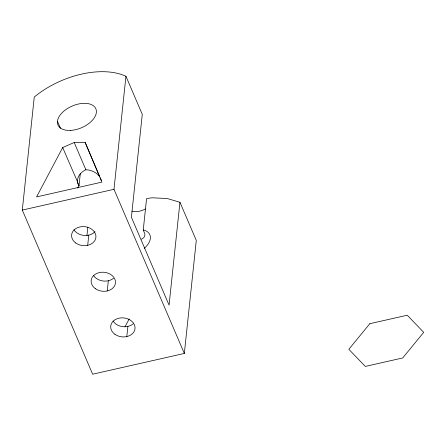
<?xml version="1.0" encoding="UTF-8"?>
<svg xmlns="http://www.w3.org/2000/svg" width="446" height="446" viewBox="0 0 446 446"><rect width="100%" height="100%" fill="white"/><g stroke="black" fill="none" stroke-linecap="round" stroke-linejoin="round"><path stroke-width="0.67" d="M78.011 184.092C75.736 178.099 80.514 172.028 85.866 169.753C91.157 169.876 96.33 172.373 99.664 176.488L85.169 142.441L74.192 142.514L62.685 147.531L36.572 196.92L101.866 182.124L85.169 142.441M179.95 202.272L196.29 240.4L184.332 353.438L92.645 374.205L22.3 210.083L34.258 97.044A68.662 39.382 -23.2 0 1 125.945 76.272L142.28 114.388L131.403 217.252L169.067 305.136L179.95 202.272L167.239 198.526L152.053 197.795L146.572 198.57L143.25 229.997L144.883 234.033L144.744 235.928L143.79 237.685L141.494 239.24M80.325 173.343L79.02 185.653L77.732 188.089M86.948 235.471L87.823 227.187M87.695 245.322L88.771 235.142M184.332 353.438L113.986 189.31L125.945 76.272M107.252 290.948L108.328 280.774M126.809 336.579L127.885 326.405M124.969 326.907L129.162 318.979M145.273 208.984C141.349 211.27 136.387 212.318 131.927 211.17M22.3 210.083L113.986 189.31M143.25 229.997L145.619 230.694A20.6 11.813 -23.2 0 1 144.242 248.372M78.345 184.611L79.02 185.653L77.571 182.275M62.685 147.531L77.392 181.533M100.311 177.742L101.515 180.558M74.192 142.514L85.866 169.753M57.456 121.279L60.45 128.27M94.976 231.652A12.209 9.522 6 0 1 73.919 229.74M133.125 323.868A12.209 9.522 6 0 1 113.033 321.003M113.568 278.237A12.209 9.522 6 0 1 93.476 275.372M369.812 323.696L348.839 349.302L365.296 366.428L402.727 357.948L423.7 332.342L407.243 315.216L369.812 323.696M75.742 242.986A12.209 9.522 6 0 0 95.712 238.465A12.209 9.522 6 0 0 79.817 226.936A12.209 9.522 6 0 0 75.742 242.986M114.856 334.249A12.209 9.522 6 0 0 134.826 329.722A12.209 9.522 6 0 0 118.931 318.199A12.209 9.522 6 0 0 114.856 334.249M70.563 130.399A20.6 11.813 -23.2 0 0 96.041 109.298A20.6 11.813 -23.2 0 0 64.112 110.926A20.6 11.813 -23.2 0 0 70.563 130.399M95.299 288.618A12.209 9.522 6 0 0 115.269 284.091A12.209 9.522 6 0 0 99.374 272.567A12.209 9.522 6 0 0 95.299 288.618"/></g></svg>
